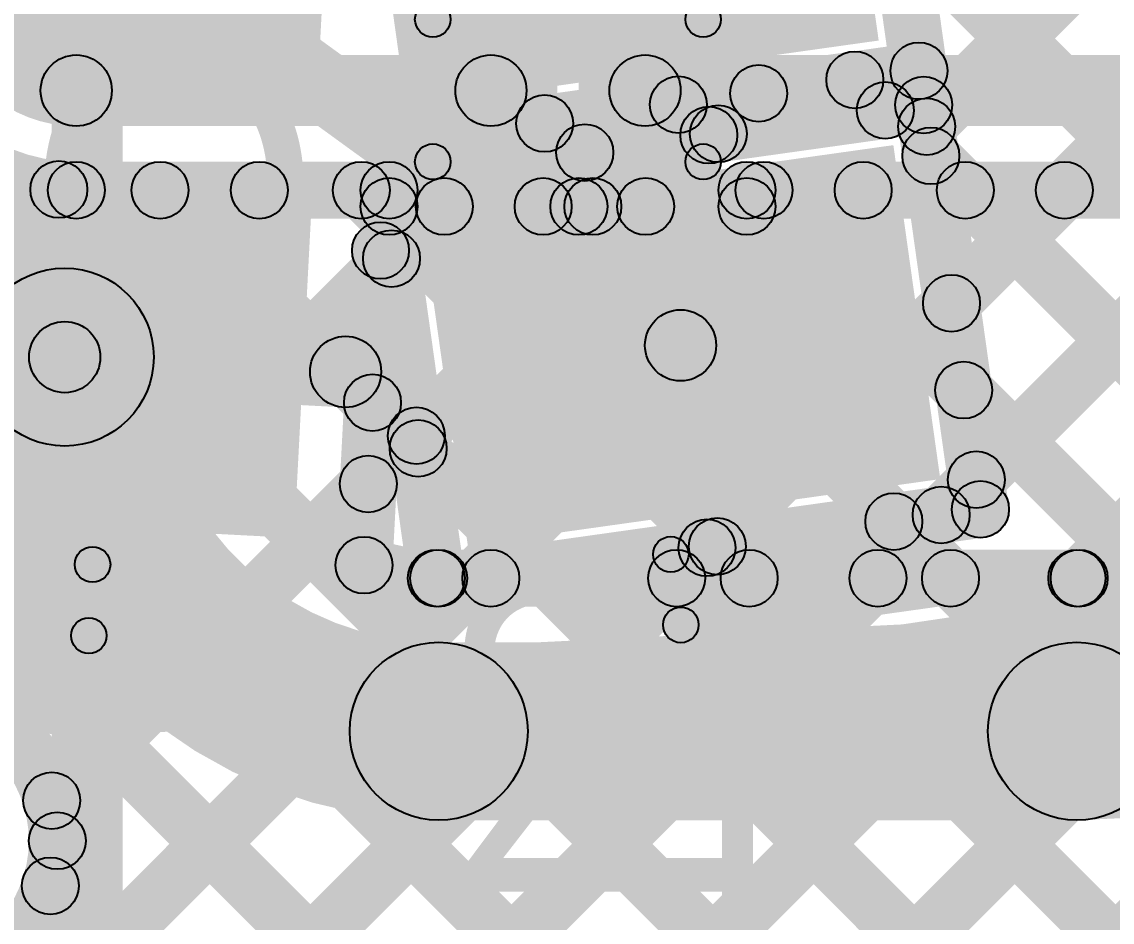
# Model space of a CAD drawing. Header units: millimetres. Extents: x -2.17 to 2.17, y -2.17 to 2.17.
# Drawn here: x -0.0092 to 0.144, y -1.2034 to -1.077 of the extents above; entities that cross this region are included whole.
import ezdxf

# ---------------------------------------------------------------- set-up
doc = ezdxf.new("R2010")
doc.units = ezdxf.units.MM
doc.header["$MEASUREMENT"] = 0
for name, color, linetype in [('BottomLayer', 5, 'Continuous'), ('BottomOverlay', 54, 'Continuous'), ('BottomPaste', 16, 'Continuous'), ('BottomSolder', 6, 'Continuous'), ('Mechanical1', 6, 'Continuous'), ('Mechanical2', 216, 'Continuous'), ('TopLayer', 1, 'Continuous'), ('TopOverlay', 2, 'Continuous'), ('TopPaste', 8, 'Continuous'), ('TopSolder', 216, 'Continuous')]:
    doc.layers.add(name, color=color, linetype=linetype)

# ---------------------------------------------------------------- blocks, each defined once
blk = doc.blocks.new('R___0201_B_66')
at = {"layer": 'BottomLayer'}
for points in [[(-0.01614, 0.00728), (-0.00551, 0.00728), (-0.00551, -0.00728), (-0.01614, -0.00728)], [(0.00551, 0.00728), (0.01614, 0.00728), (0.01614, -0.00728), (0.00551, -0.00728)]]:
    blk.add_hatch(color=5, dxfattribs=at).paths.add_polyline_path(points)
at = {"layer": 'BottomOverlay'}
h = blk.add_hatch(color=54, dxfattribs=at)
edge = h.paths.add_edge_path()
edge.add_arc((-0.019, 0.01), 0.0025, 0, 360)
h = blk.add_hatch(color=54, dxfattribs=at)
edge = h.paths.add_edge_path()
edge.add_arc((-0.019, 0.01), 0.0025, 0, 360)
for points in [[(0.019, 0.0125), (0.019, 0.0075), (-0.019, 0.0075), (-0.019, 0.0125)], [(-0.0215, 0.01), (-0.0165, 0.01), (-0.0165, -0.01), (-0.0215, -0.01)], [(0.0165, 0.01), (0.0215, 0.01), (0.0215, -0.01), (0.0165, -0.01)], [(0.019, -0.0075), (0.019, -0.0125), (-0.019, -0.0125), (-0.019, -0.0075)]]:
    blk.add_hatch(color=54, dxfattribs=at).paths.add_polyline_path(points)
h = blk.add_hatch(color=54, dxfattribs=at)
edge = h.paths.add_edge_path()
edge.add_arc((0.019, 0.01), 0.0025, 0, 360)
h = blk.add_hatch(color=54, dxfattribs=at)
edge = h.paths.add_edge_path()
edge.add_arc((0.019, 0.01), 0.0025, 0, 360)
h = blk.add_hatch(color=54, dxfattribs=at)
edge = h.paths.add_edge_path()
edge.add_arc((-0.019, -0.01), 0.0025, 0, 360)
h = blk.add_hatch(color=54, dxfattribs=at)
edge = h.paths.add_edge_path()
edge.add_arc((-0.019, -0.01), 0.0025, 0, 360)
h = blk.add_hatch(color=54, dxfattribs=at)
edge = h.paths.add_edge_path()
edge.add_arc((0.019, -0.01), 0.0025, 0, 360)
h = blk.add_hatch(color=54, dxfattribs=at)
edge = h.paths.add_edge_path()
edge.add_arc((0.019, -0.01), 0.0025, 0, 360)
at = {"layer": 'BottomPaste'}
for points in [[(-0.01614, 0.00728), (-0.00551, 0.00728), (-0.00551, -0.00728), (-0.01614, -0.00728)], [(0.00551, 0.00728), (0.01614, 0.00728), (0.01614, -0.00728), (0.00551, -0.00728)]]:
    blk.add_hatch(color=16, dxfattribs=at).paths.add_polyline_path(points)
at = {"layer": 'BottomSolder'}
for points in [[(-0.02014, 0.01128), (-0.00151, 0.01128), (-0.00151, -0.01128), (-0.02014, -0.01128)], [(0.00151, 0.01128), (0.02014, 0.01128), (0.02014, -0.01128), (0.00151, -0.01128)]]:
    blk.add_hatch(color=6, dxfattribs=at).paths.add_polyline_path(points)
at = {"layer": 'BottomOverlay'}
for centre in [(-0.019, 0.01), (-0.019, 0.01), (0.019, 0.01), (0.019, 0.01), (-0.019, -0.01), (-0.019, -0.01), (0.019, -0.01), (0.019, -0.01)]:
    blk.add_circle(centre, 0.0025, dxfattribs=at)
blk = doc.blocks.new('WS2812B_M____222')
at = {"layer": 'TopLayer'}
for points in [[(0.03504, 0.05079), (0.09409, 0.05079), (0.09409, 0.01142), (0.03504, 0.01142)], [(0.03504, -0.01142), (0.09409, -0.01142), (0.09409, -0.05079), (0.03504, -0.05079)]]:
    blk.add_hatch(color=1, dxfattribs=at).paths.add_polyline_path(points)
at = {"layer": 'TopOverlay'}
h = blk.add_hatch(color=2, dxfattribs=at)
edge = h.paths.add_edge_path()
edge.add_arc((0.07, -0.06), 0.0025, 0, 360)
for points in [[(0.0725, -0.07), (0.0675, -0.07), (0.0675, -0.06), (0.0725, -0.06)], [(-0.07, -0.0725), (-0.07, -0.0675), (0.07, -0.0675), (0.07, -0.0725)]]:
    blk.add_hatch(color=2, dxfattribs=at).paths.add_polyline_path(points)
h = blk.add_hatch(color=2, dxfattribs=at)
edge = h.paths.add_edge_path()
edge.add_arc((0.07, -0.07), 0.0025, 0, 360)
h = blk.add_hatch(color=2, dxfattribs=at)
edge = h.paths.add_edge_path()
edge.add_arc((0.07, -0.07), 0.0025, 0, 360)
at = {"layer": 'TopPaste'}
for points in [[(0.03504, 0.05079), (0.09409, 0.05079), (0.09409, 0.01142), (0.03504, 0.01142)], [(0.03504, -0.01142), (0.09409, -0.01142), (0.09409, -0.05079), (0.03504, -0.05079)]]:
    blk.add_hatch(color=8, dxfattribs=at).paths.add_polyline_path(points)
at = {"layer": 'TopSolder'}
for points in [[(0.03104, 0.05479), (0.09809, 0.05479), (0.09809, 0.00742), (0.03104, 0.00742)], [(0.03104, -0.00742), (0.09809, -0.00742), (0.09809, -0.05479), (0.03104, -0.05479)]]:
    blk.add_hatch(color=216, dxfattribs=at).paths.add_polyline_path(points)
at = {"layer": 'TopOverlay'}
for centre in [(0.07, -0.06), (0.07, -0.07), (0.07, -0.07)]:
    blk.add_circle(centre, 0.0025, dxfattribs=at)
blk = doc.blocks.new('WS2812B_M____223')
at = {"layer": 'TopLayer'}
for points in [[(-0.09409, 0.05079), (-0.03504, 0.05079), (-0.03504, 0.01142), (-0.09409, 0.01142)], [(-0.09409, -0.01142), (-0.03504, -0.01142), (-0.03504, -0.05079), (-0.09409, -0.05079)]]:
    blk.add_hatch(color=1, dxfattribs=at).paths.add_polyline_path(points)
at = {"layer": 'TopOverlay'}
h = blk.add_hatch(color=2, dxfattribs=at)
edge = h.paths.add_edge_path()
edge.add_arc((-0.07, -0.06), 0.0025, 0, 360)
for points in [[(-0.0725, -0.06), (-0.0675, -0.06), (-0.0675, -0.07), (-0.0725, -0.07)], [(-0.07, -0.0725), (-0.07, -0.0675), (0.07, -0.0675), (0.07, -0.0725)]]:
    blk.add_hatch(color=2, dxfattribs=at).paths.add_polyline_path(points)
h = blk.add_hatch(color=2, dxfattribs=at)
edge = h.paths.add_edge_path()
edge.add_arc((-0.07, -0.07), 0.0025, 0, 360)
h = blk.add_hatch(color=2, dxfattribs=at)
edge = h.paths.add_edge_path()
edge.add_arc((-0.07, -0.07), 0.0025, 0, 360)
at = {"layer": 'TopPaste'}
for points in [[(-0.09409, 0.05079), (-0.03504, 0.05079), (-0.03504, 0.01142), (-0.09409, 0.01142)], [(-0.09409, -0.01142), (-0.03504, -0.01142), (-0.03504, -0.05079), (-0.09409, -0.05079)]]:
    blk.add_hatch(color=8, dxfattribs=at).paths.add_polyline_path(points)
at = {"layer": 'TopSolder'}
for points in [[(-0.09809, 0.05479), (-0.03104, 0.05479), (-0.03104, 0.00742), (-0.09809, 0.00742)], [(-0.09809, -0.00742), (-0.03104, -0.00742), (-0.03104, -0.05479), (-0.09809, -0.05479)]]:
    blk.add_hatch(color=216, dxfattribs=at).paths.add_polyline_path(points)
at = {"layer": 'TopOverlay'}
for centre in [(-0.07, -0.06), (-0.07, -0.07), (-0.07, -0.07)]:
    blk.add_circle(centre, 0.0025, dxfattribs=at)

msp = doc.modelspace()

# ---------------------------------------------------------------- hatches: boundary and pattern name
at = {"layer": 'BottomLayer'}
for points in [[(-0.04267, -1.34284), (-0.04833, -1.33718), (0.23367, -1.05518), (0.23933, -1.06084)], [(-0.00153, -1.09161), (-0.00153, -1.08161), (0.05674, -1.08161), (0.05674, -1.09161)], [(0.0784, -1.09161), (0.0784, -1.08161), (0.15824, -1.08161), (0.15824, -1.09161)], [(-0.04267, -1.37112), (-0.04833, -1.36547), (0.23367, -1.08347), (0.23933, -1.08912)], [(-0.03083, -1.09347), (-0.02517, -1.08782), (0.27983, -1.39282), (0.27417, -1.39847)], [(-0.04267, -1.31455), (-0.04833, -1.3089), (0.16422, -1.09635), (0.16988, -1.102)], [(-0.00153, -1.10461), (-0.00153, -1.09661), (0.04243, -1.09661), (0.04243, -1.10461)], [(0.09271, -1.10461), (0.09271, -1.09661), (0.15824, -1.09661), (0.15824, -1.10461)], [(-0.04267, -1.28627), (-0.04833, -1.28061), (0.1345, -1.09778), (0.14016, -1.10344)], [(-0.04267, -1.25799), (-0.04833, -1.25233), (0.10622, -1.09778), (0.11188, -1.10344)], [(-0.02517, -1.12735), (-0.03083, -1.12169), (-0.00681, -1.09767), (-0.00115, -1.10333)], [(-0.02517, -1.15563), (-0.03083, -1.14998), (0.02137, -1.09778), (0.02702, -1.10344)], [(0.00742, -1.10344), (0.01308, -1.09778), (0.28083, -1.36553), (0.27517, -1.37119)], [(0.0357, -1.10344), (0.04136, -1.09778), (0.28083, -1.33725), (0.27517, -1.34291)], [(0.09227, -1.10344), (0.09793, -1.09778), (0.28083, -1.28068), (0.27517, -1.28634)], [(0.12056, -1.10344), (0.12621, -1.09778), (0.28083, -1.2524), (0.27517, -1.25805)], [(-0.01616, -1.1749), (-0.02182, -1.16925), (0.04737, -1.10007), (0.05302, -1.10572)], [(-0.00214, -1.18917), (-0.0078, -1.18352), (0.07565, -1.10007), (0.08131, -1.10572)], [(0.04243, -1.10689), (0.04243, -1.09889), (0.06408, -1.09889), (0.06408, -1.10689)], [(0.06408, -1.10689), (0.06408, -1.09889), (0.07106, -1.09889), (0.07106, -1.10689)], [(0.06408, -1.10689), (0.06408, -1.09889), (0.07106, -1.09889), (0.07106, -1.10689)], [(0.06627, -1.10572), (0.07193, -1.10007), (0.28083, -1.30897), (0.27517, -1.31462)], [(0.07106, -1.10689), (0.07106, -1.09889), (0.09271, -1.09889), (0.09271, -1.10689)], [(-0.04267, -1.39941), (-0.04833, -1.39375), (0.23367, -1.11175), (0.23933, -1.11741)], [(-0.03083, -1.12176), (-0.02517, -1.1161), (0.27983, -1.4211), (0.27417, -1.42676)], [(-0.03083, -1.15004), (-0.02517, -1.14439), (0.27983, -1.44939), (0.27417, -1.45504)], [(-0.008, -1.20115), (-0.00235, -1.1955), (0.27756, -1.4754), (0.2719, -1.48106)]]:
    msp.add_hatch(color=5, dxfattribs=at).paths.add_polyline_path(points)
h = msp.add_hatch(color=5, dxfattribs=at)
edge = h.paths.add_edge_path()
edge.add_arc((-0.00153, -1.08661), 0.005, 0, 360)
h = msp.add_hatch(color=5, dxfattribs=at)
edge = h.paths.add_edge_path()
edge.add_arc((-0.00153, -1.08661), 0.005, 0, 360)
h = msp.add_hatch(color=5, dxfattribs=at)
edge = h.paths.add_edge_path()
edge.add_arc((0.05674, -1.08661), 0.005, 0, 360)
h = msp.add_hatch(color=5, dxfattribs=at)
edge = h.paths.add_edge_path()
edge.add_arc((0.0784, -1.08661), 0.005, 0, 360)
h = msp.add_hatch(color=5, dxfattribs=at)
edge = h.paths.add_edge_path()
edge.add_arc((-0.00398, -1.1005), 0.004, 0, 360)
h = msp.add_hatch(color=5, dxfattribs=at)
edge = h.paths.add_edge_path()
edge.add_arc((-0.00153, -1.10061), 0.004, 0, 360)
h = msp.add_hatch(color=5, dxfattribs=at)
edge = h.paths.add_edge_path()
edge.add_arc((-0.00153, -1.10061), 0.004, 0, 360)
h = msp.add_hatch(color=5, dxfattribs=at)
edge = h.paths.add_edge_path()
edge.add_arc((0.01025, -1.10061), 0.004, 0, 360)
h = msp.add_hatch(color=5, dxfattribs=at)
edge = h.paths.add_edge_path()
edge.add_arc((0.02419, -1.10061), 0.004, 0, 360)
h = msp.add_hatch(color=5, dxfattribs=at)
edge = h.paths.add_edge_path()
edge.add_arc((0.03853, -1.10061), 0.004, 0, 360)
h = msp.add_hatch(color=5, dxfattribs=at)
edge = h.paths.add_edge_path()
edge.add_arc((0.04243, -1.10061), 0.004, 0, 360)
h = msp.add_hatch(color=5, dxfattribs=at)
edge = h.paths.add_edge_path()
edge.add_arc((0.09271, -1.10061), 0.004, 0, 360)
h = msp.add_hatch(color=5, dxfattribs=at)
edge = h.paths.add_edge_path()
edge.add_arc((0.0951, -1.10061), 0.004, 0, 360)
h = msp.add_hatch(color=5, dxfattribs=at)
edge = h.paths.add_edge_path()
edge.add_arc((0.10905, -1.10061), 0.004, 0, 360)
h = msp.add_hatch(color=5, dxfattribs=at)
edge = h.paths.add_edge_path()
edge.add_arc((0.12339, -1.10061), 0.004, 0, 360)
h = msp.add_hatch(color=5, dxfattribs=at)
edge = h.paths.add_edge_path()
edge.add_arc((0.13733, -1.10061), 0.004, 0, 360)
h = msp.add_hatch(color=5, dxfattribs=at)
edge = h.paths.add_edge_path()
edge.add_arc((0.04243, -1.10289), 0.004, 0, 360)
h = msp.add_hatch(color=5, dxfattribs=at)
edge = h.paths.add_edge_path()
edge.add_arc((0.0502, -1.10289), 0.004, 0, 360)
h = msp.add_hatch(color=5, dxfattribs=at)
edge = h.paths.add_edge_path()
edge.add_arc((0.06408, -1.10289), 0.004, 0, 360)
h = msp.add_hatch(color=5, dxfattribs=at)
edge = h.paths.add_edge_path()
edge.add_arc((0.06408, -1.10289), 0.004, 0, 360)
h = msp.add_hatch(color=5, dxfattribs=at)
edge = h.paths.add_edge_path()
edge.add_arc((0.06408, -1.10289), 0.004, 0, 360)
h = msp.add_hatch(color=5, dxfattribs=at)
edge = h.paths.add_edge_path()
edge.add_arc((0.0691, -1.10289), 0.004, 0, 360)
h = msp.add_hatch(color=5, dxfattribs=at)
edge = h.paths.add_edge_path()
edge.add_arc((0.07106, -1.10289), 0.004, 0, 360)
h = msp.add_hatch(color=5, dxfattribs=at)
edge = h.paths.add_edge_path()
edge.add_arc((0.07106, -1.10289), 0.004, 0, 360)
h = msp.add_hatch(color=5, dxfattribs=at)
edge = h.paths.add_edge_path()
edge.add_arc((0.07106, -1.10289), 0.004, 0, 360)
h = msp.add_hatch(color=5, dxfattribs=at)
edge = h.paths.add_edge_path()
edge.add_arc((0.07848, -1.10289), 0.004, 0, 360)
h = msp.add_hatch(color=5, dxfattribs=at)
edge = h.paths.add_edge_path()
edge.add_arc((0.09271, -1.10289), 0.004, 0, 360)
h = msp.add_hatch(color=5, dxfattribs=at)
edge = h.paths.add_edge_path()
edge.add_arc((-0.00497, -1.18635), 0.004, 0, 360)
h = msp.add_hatch(color=5, dxfattribs=at)
edge = h.paths.add_edge_path()
edge.add_arc((-0.00419, -1.192), 0.004, 0, 360)
h = msp.add_hatch(color=5, dxfattribs=at)
edge = h.paths.add_edge_path()
edge.add_arc((-0.00419, -1.192), 0.004, 0, 360)
h = msp.add_hatch(color=5, dxfattribs=at)
edge = h.paths.add_edge_path()
edge.add_arc((-0.00517, -1.19833), 0.004, 0, 360)
at = {"layer": 'Mechanical1'}
msp.add_hatch(color=6, dxfattribs=at).paths.add_polyline_path([(0.005, -2.16461), (-0.005, -2.16461), (-0.005, 0), (0.005, 0)])
at = {"layer": 'TopLayer'}
for points in [[(0.10493, -1.02759), (0.11285, -1.02647), (0.12084, -1.08328), (0.11292, -1.0844)], [(0.12081, -1.09451), (0.11515, -1.08885), (0.16126, -1.04274), (0.16692, -1.0484)], [(-0.00283, -1.06598), (0.00304, -1.05788), (0.08633, -1.11835), (0.08045, -1.12644)], [(0.1111, -1.0657), (0.11676, -1.06004), (0.17207, -1.11536), (0.16642, -1.12101)], [(0.12429, -1.11931), (0.11864, -1.11365), (0.16475, -1.06754), (0.1704, -1.0732)], [(0.06485, -1.09519), (0.06374, -1.08727), (0.11632, -1.07988), (0.11743, -1.0878)], [(0.10505, -1.08793), (0.11071, -1.08228), (0.11499, -1.08656), (0.10933, -1.09221)], [(0.07048, -1.09928), (0.06937, -1.09136), (0.11699, -1.08467), (0.11811, -1.09259)], [(0.09152, -1.09551), (0.08586, -1.08986), (0.09154, -1.08418), (0.0972, -1.08983)], [(0.08025, -1.09142), (0.08591, -1.08576), (0.09019, -1.09004), (0.08453, -1.0957)], [(0.06194, -1.09447), (0.06664, -1.08799), (0.07228, -1.09208), (0.06758, -1.09856)], [(0.11359, -1.08918), (0.12151, -1.08807), (0.1295, -1.14488), (0.12157, -1.146)], [(0.11573, -1.09861), (0.12138, -1.09295), (0.17131, -1.14288), (0.16566, -1.14854)], [(0.12778, -1.14411), (0.12212, -1.13845), (0.1638, -1.09677), (0.16946, -1.10242)], [(0.0429, -1.15349), (0.03491, -1.15307), (0.03723, -1.10887), (0.04522, -1.10929)], [(0.03881, -1.11076), (0.04673, -1.10965), (0.05304, -1.15455), (0.04512, -1.15567)], [(-0.04288, -1.12697), (-0.04236, -1.11699), (-0.00289, -1.11906), (-0.00341, -1.12904)], [(-0.00341, -1.12904), (-0.00289, -1.11906), (0.03659, -1.12112), (0.03606, -1.13111)], [(0.14223, -1.15794), (0.13657, -1.15228), (0.16729, -1.12156), (0.17295, -1.12722)], [(0.12035, -1.13152), (0.12601, -1.12586), (0.15151, -1.15136), (0.14585, -1.15702)], [(0.03727, -1.13329), (0.04293, -1.12764), (0.04935, -1.13405), (0.04369, -1.13971)], [(0.04233, -1.1447), (0.03668, -1.13904), (0.04344, -1.13228), (0.0491, -1.13793)], [(0.12284, -1.14904), (0.11718, -1.14339), (0.12212, -1.13845), (0.12778, -1.14411)], [(0.05728, -1.15907), (0.05617, -1.15115), (0.12498, -1.14148), (0.12609, -1.1494)], [(0.11394, -1.15794), (0.10829, -1.15228), (0.11718, -1.14339), (0.12284, -1.14904)], [(0.11053, -1.14998), (0.11619, -1.14432), (0.12415, -1.15228), (0.11849, -1.15794)], [(0.08566, -1.15794), (0.08, -1.15228), (0.08427, -1.14801), (0.08993, -1.15367)], [(0.08573, -1.15347), (0.09139, -1.14781), (0.09586, -1.15228), (0.0902, -1.15794)], [(0.04941, -1.15911), (0.04941, -1.15111), (0.05673, -1.15111), (0.05673, -1.15911)], [(0.05673, -1.15911), (0.05673, -1.15111), (0.13908, -1.15111), (0.13908, -1.15911)], [(0.04941, -1.18911), (0.04941, -1.16411), (0.13908, -1.16411), (0.13908, -1.18911)]]:
    msp.add_hatch(color=1, dxfattribs=at).paths.add_polyline_path(points)
h = msp.add_hatch(color=1, dxfattribs=at)
edge = h.paths.add_edge_path()
edge.add_arc((0.11688, -1.08384), 0.004, 0, 360)
h = msp.add_hatch(color=1, dxfattribs=at)
edge = h.paths.add_edge_path()
edge.add_arc((0.11688, -1.08384), 0.004, 0, 360)
h = msp.add_hatch(color=1, dxfattribs=at)
edge = h.paths.add_edge_path()
edge.add_arc((0.10788, -1.08511), 0.004, 0, 360)
h = msp.add_hatch(color=1, dxfattribs=at)
edge = h.paths.add_edge_path()
edge.add_arc((0.09437, -1.087), 0.004, 0, 360)
h = msp.add_hatch(color=1, dxfattribs=at)
edge = h.paths.add_edge_path()
edge.add_arc((0.08308, -1.08859), 0.004, 0, 360)
h = msp.add_hatch(color=1, dxfattribs=at)
edge = h.paths.add_edge_path()
edge.add_arc((0.11755, -1.08863), 0.004, 0, 360)
h = msp.add_hatch(color=1, dxfattribs=at)
edge = h.paths.add_edge_path()
edge.add_arc((0.11755, -1.08863), 0.004, 0, 360)
h = msp.add_hatch(color=1, dxfattribs=at)
edge = h.paths.add_edge_path()
edge.add_arc((0.11216, -1.08939), 0.004, 0, 360)
h = msp.add_hatch(color=1, dxfattribs=at)
edge = h.paths.add_edge_path()
edge.add_arc((0.06429, -1.09123), 0.004, 0, 360)
h = msp.add_hatch(color=1, dxfattribs=at)
edge = h.paths.add_edge_path()
edge.add_arc((0.06429, -1.09123), 0.004, 0, 360)
h = msp.add_hatch(color=1, dxfattribs=at)
edge = h.paths.add_edge_path()
edge.add_arc((0.11798, -1.09168), 0.004, 0, 360)
h = msp.add_hatch(color=1, dxfattribs=at)
edge = h.paths.add_edge_path()
edge.add_arc((0.08736, -1.09287), 0.004, 0, 360)
h = msp.add_hatch(color=1, dxfattribs=at)
edge = h.paths.add_edge_path()
edge.add_arc((0.08869, -1.09268), 0.004, 0, 360)
h = msp.add_hatch(color=1, dxfattribs=at)
edge = h.paths.add_edge_path()
edge.add_arc((0.06993, -1.09532), 0.004, 0, 360)
h = msp.add_hatch(color=1, dxfattribs=at)
edge = h.paths.add_edge_path()
edge.add_arc((0.06993, -1.09532), 0.004, 0, 360)
h = msp.add_hatch(color=1, dxfattribs=at)
edge = h.paths.add_edge_path()
edge.add_arc((0.11856, -1.09578), 0.004, 0, 360)
h = msp.add_hatch(color=1, dxfattribs=at)
edge = h.paths.add_edge_path()
edge.add_arc((0.04122, -1.10908), 0.004, 0, 360)
h = msp.add_hatch(color=1, dxfattribs=at)
edge = h.paths.add_edge_path()
edge.add_arc((0.04277, -1.11021), 0.004, 0, 360)
h = msp.add_hatch(color=1, dxfattribs=at)
edge = h.paths.add_edge_path()
edge.add_arc((-0.00315, -1.12405), 0.0125, 0, 360)
h = msp.add_hatch(color=1, dxfattribs=at)
edge = h.paths.add_edge_path()
edge.add_arc((-0.00315, -1.12405), 0.0125, 0, 360)
h = msp.add_hatch(color=1, dxfattribs=at)
edge = h.paths.add_edge_path()
edge.add_arc((0.12146, -1.11648), 0.004, 0, 360)
h = msp.add_hatch(color=1, dxfattribs=at)
edge = h.paths.add_edge_path()
edge.add_arc((0.08339, -1.1224), 0.005, 0, 360)
h = msp.add_hatch(color=1, dxfattribs=at)
edge = h.paths.add_edge_path()
edge.add_arc((-0.00315, -1.12405), 0.005, 0, 360)
h = msp.add_hatch(color=1, dxfattribs=at)
edge = h.paths.add_edge_path()
edge.add_arc((-0.00315, -1.12405), 0.005, 0, 360)
h = msp.add_hatch(color=1, dxfattribs=at)
edge = h.paths.add_edge_path()
edge.add_arc((0.03632, -1.12612), 0.005, 0, 360)
h = msp.add_hatch(color=1, dxfattribs=at)
edge = h.paths.add_edge_path()
edge.add_arc((0.12318, -1.12869), 0.004, 0, 360)
h = msp.add_hatch(color=1, dxfattribs=at)
edge = h.paths.add_edge_path()
edge.add_arc((0.0401, -1.13046), 0.004, 0, 360)
h = msp.add_hatch(color=1, dxfattribs=at)
edge = h.paths.add_edge_path()
edge.add_arc((0.04627, -1.1351), 0.004, 0, 360)
h = msp.add_hatch(color=1, dxfattribs=at)
edge = h.paths.add_edge_path()
edge.add_arc((0.04652, -1.13688), 0.004, 0, 360)
h = msp.add_hatch(color=1, dxfattribs=at)
edge = h.paths.add_edge_path()
edge.add_arc((0.0395, -1.14187), 0.004, 0, 360)
h = msp.add_hatch(color=1, dxfattribs=at)
edge = h.paths.add_edge_path()
edge.add_arc((0.12495, -1.14128), 0.004, 0, 360)
h = msp.add_hatch(color=1, dxfattribs=at)
edge = h.paths.add_edge_path()
edge.add_arc((0.12495, -1.14128), 0.004, 0, 360)
h = msp.add_hatch(color=1, dxfattribs=at)
edge = h.paths.add_edge_path()
edge.add_arc((0.12553, -1.14544), 0.004, 0, 360)
h = msp.add_hatch(color=1, dxfattribs=at)
edge = h.paths.add_edge_path()
edge.add_arc((0.12553, -1.14544), 0.004, 0, 360)
h = msp.add_hatch(color=1, dxfattribs=at)
edge = h.paths.add_edge_path()
edge.add_arc((0.12001, -1.14622), 0.004, 0, 360)
h = msp.add_hatch(color=1, dxfattribs=at)
edge = h.paths.add_edge_path()
edge.add_arc((0.12001, -1.14622), 0.004, 0, 360)
h = msp.add_hatch(color=1, dxfattribs=at)
edge = h.paths.add_edge_path()
edge.add_arc((0.11336, -1.14715), 0.004, 0, 360)
h = msp.add_hatch(color=1, dxfattribs=at)
edge = h.paths.add_edge_path()
edge.add_arc((0.0871, -1.15084), 0.004, 0, 360)
h = msp.add_hatch(color=1, dxfattribs=at)
edge = h.paths.add_edge_path()
edge.add_arc((0.08856, -1.15064), 0.004, 0, 360)
h = msp.add_hatch(color=1, dxfattribs=at)
edge = h.paths.add_edge_path()
edge.add_arc((0.03891, -1.15328), 0.004, 0, 360)
h = msp.add_hatch(color=1, dxfattribs=at)
edge = h.paths.add_edge_path()
edge.add_arc((0.03891, -1.15328), 0.004, 0, 360)
h = msp.add_hatch(color=1, dxfattribs=at)
edge = h.paths.add_edge_path()
edge.add_arc((0.04908, -1.15511), 0.004, 0, 360)
h = msp.add_hatch(color=1, dxfattribs=at)
edge = h.paths.add_edge_path()
edge.add_arc((0.04908, -1.15511), 0.004, 0, 360)
h = msp.add_hatch(color=1, dxfattribs=at)
edge = h.paths.add_edge_path()
edge.add_arc((0.04941, -1.15511), 0.004, 0, 360)
h = msp.add_hatch(color=1, dxfattribs=at)
edge = h.paths.add_edge_path()
edge.add_arc((0.05673, -1.15511), 0.004, 0, 360)
h = msp.add_hatch(color=1, dxfattribs=at)
edge = h.paths.add_edge_path()
edge.add_arc((0.05673, -1.15511), 0.004, 0, 360)
h = msp.add_hatch(color=1, dxfattribs=at)
edge = h.paths.add_edge_path()
edge.add_arc((0.05673, -1.15511), 0.004, 0, 360)
h = msp.add_hatch(color=1, dxfattribs=at)
edge = h.paths.add_edge_path()
edge.add_arc((0.08283, -1.15511), 0.004, 0, 360)
h = msp.add_hatch(color=1, dxfattribs=at)
edge = h.paths.add_edge_path()
edge.add_arc((0.09303, -1.15511), 0.004, 0, 360)
h = msp.add_hatch(color=1, dxfattribs=at)
edge = h.paths.add_edge_path()
edge.add_arc((0.11112, -1.15511), 0.004, 0, 360)
h = msp.add_hatch(color=1, dxfattribs=at)
edge = h.paths.add_edge_path()
edge.add_arc((0.12132, -1.15511), 0.004, 0, 360)
h = msp.add_hatch(color=1, dxfattribs=at)
edge = h.paths.add_edge_path()
edge.add_arc((0.13908, -1.15511), 0.004, 0, 360)
h = msp.add_hatch(color=1, dxfattribs=at)
edge = h.paths.add_edge_path()
edge.add_arc((0.13908, -1.15511), 0.004, 0, 360)
h = msp.add_hatch(color=1, dxfattribs=at)
edge = h.paths.add_edge_path()
edge.add_arc((0.1394, -1.15511), 0.004, 0, 360)
h = msp.add_hatch(color=1, dxfattribs=at)
edge = h.paths.add_edge_path()
edge.add_arc((0.04941, -1.17661), 0.0125, 0, 360)
h = msp.add_hatch(color=1, dxfattribs=at)
edge = h.paths.add_edge_path()
edge.add_arc((0.04941, -1.17661), 0.0125, 0, 360)
h = msp.add_hatch(color=1, dxfattribs=at)
edge = h.paths.add_edge_path()
edge.add_arc((0.13908, -1.17661), 0.0125, 0, 360)
h = msp.add_hatch(color=1, dxfattribs=at)
edge = h.paths.add_edge_path()
edge.add_arc((0.13908, -1.17661), 0.0125, 0, 360)

# ---------------------------------------------------------------- linework, layer by layer
at = {"layer": 'BottomLayer'}
for points, const_width in [([(-0.00153, -1.08661, -0.414214), (-0.01532, -1.07282)], 0.01), ([(-0.00153, -1.10061, -0.326127), (-0.028, -1.08129)], 0.008), ([(-0.028, -1.17141, -0.457246), (-0.00419, -1.192)], 0.008), ([(-0.00419, -1.192, -0.774121), (-0.0432, -1.2021)], 0.008)]:
    msp.add_lwpolyline(points, format="xyb", dxfattribs=dict(at, const_width=const_width))
for centre, radius in [((-0.00153, -1.08661), 0.005), ((-0.00153, -1.08661), 0.005), ((0.05674, -1.08661), 0.005), ((0.0784, -1.08661), 0.005), ((-0.00398, -1.1005), 0.004), ((-0.00153, -1.10061), 0.004), ((-0.00153, -1.10061), 0.004), ((0.01025, -1.10061), 0.004), ((0.02419, -1.10061), 0.004), ((0.03853, -1.10061), 0.004), ((0.04243, -1.10061), 0.004), ((0.09271, -1.10061), 0.004), ((0.0951, -1.10061), 0.004), ((0.10905, -1.10061), 0.004), ((0.12339, -1.10061), 0.004), ((0.13733, -1.10061), 0.004), ((0.04243, -1.10289), 0.004), ((0.0502, -1.10289), 0.004), ((0.06408, -1.10289), 0.004), ((0.06408, -1.10289), 0.004), ((0.06408, -1.10289), 0.004), ((0.0691, -1.10289), 0.004), ((0.07106, -1.10289), 0.004), ((0.07106, -1.10289), 0.004), ((0.07106, -1.10289), 0.004), ((0.07848, -1.10289), 0.004), ((0.09271, -1.10289), 0.004), ((-0.00497, -1.18635), 0.004), ((-0.00419, -1.192), 0.004), ((-0.00419, -1.192), 0.004), ((-0.00517, -1.19833), 0.004)]:
    msp.add_circle(centre, radius, dxfattribs=at)
at = {"layer": 'Mechanical2', "const_width": 0.01}
for points in [[(2.16535, 0.001, 1), (-2.16535, 0.001, 1)], [(2.08135, -0.01, 1), (-2.04935, -0.01, 1)], [(1.84055, 0.001, 1), (-1.84055, 0.001, 1)], [(1.6437, 0.001, 1), (-1.6437, 0.001, 1)], [(1.50394, 0, 1), (-1.50394, 0, 1)], [(1.30709, 0.001, 1), (-1.30709, 0.001, 1)], [(1.17323, 0.001, 1), (-1.17323, 0.001, 1)]]:
    msp.add_lwpolyline(points, format="xyb", close=True, dxfattribs=at)
at = {"layer": 'TopLayer'}
for points, const_width in [([(0.21127, -1.10442, -0.414214), (0.13908, -1.17661)], 0.025), ([(-0.00315, -1.12405, -0.414214), (-0.04071, -1.16161)], 0.025), ([(0.04941, -1.17661, -0.414214), (-0.00315, -1.12405)], 0.025), ([(0.17265, -1.1424, -0.182965), (0.13908, -1.15511)], 0.008), ([(0.04908, -1.15511, -0.083793), (0.03891, -1.15328)], 0.008)]:
    msp.add_lwpolyline(points, format="xyb", dxfattribs=dict(at, const_width=const_width))
for centre, radius in [((0.11688, -1.08384), 0.004), ((0.11688, -1.08384), 0.004), ((0.10788, -1.08511), 0.004), ((0.09437, -1.087), 0.004), ((0.08308, -1.08859), 0.004), ((0.11755, -1.08863), 0.004), ((0.11755, -1.08863), 0.004), ((0.11216, -1.08939), 0.004), ((0.06429, -1.09123), 0.004), ((0.06429, -1.09123), 0.004), ((0.11798, -1.09168), 0.004), ((0.08736, -1.09287), 0.004), ((0.08869, -1.09268), 0.004), ((0.06993, -1.09532), 0.004), ((0.06993, -1.09532), 0.004), ((0.11856, -1.09578), 0.004), ((0.04122, -1.10908), 0.004), ((0.04277, -1.11021), 0.004), ((-0.00315, -1.12405), 0.0125), ((-0.00315, -1.12405), 0.0125), ((0.12146, -1.11648), 0.004), ((0.08339, -1.1224), 0.005), ((-0.00315, -1.12405), 0.005), ((-0.00315, -1.12405), 0.005), ((0.03632, -1.12612), 0.005), ((0.12318, -1.12869), 0.004), ((0.0401, -1.13046), 0.004), ((0.04627, -1.1351), 0.004), ((0.04652, -1.13688), 0.004), ((0.0395, -1.14187), 0.004), ((0.12495, -1.14128), 0.004), ((0.12495, -1.14128), 0.004), ((0.12553, -1.14544), 0.004), ((0.12553, -1.14544), 0.004), ((0.12001, -1.14622), 0.004), ((0.12001, -1.14622), 0.004), ((0.11336, -1.14715), 0.004), ((0.0871, -1.15084), 0.004), ((0.08856, -1.15064), 0.004), ((0.03891, -1.15328), 0.004), ((0.03891, -1.15328), 0.004), ((0.04908, -1.15511), 0.004), ((0.04908, -1.15511), 0.004), ((0.04941, -1.15511), 0.004), ((0.05673, -1.15511), 0.004), ((0.05673, -1.15511), 0.004), ((0.05673, -1.15511), 0.004), ((0.08283, -1.15511), 0.004), ((0.09303, -1.15511), 0.004), ((0.11112, -1.15511), 0.004), ((0.12132, -1.15511), 0.004), ((0.13908, -1.15511), 0.004), ((0.13908, -1.15511), 0.004), ((0.1394, -1.15511), 0.004), ((0.04941, -1.17661), 0.0125), ((0.04941, -1.17661), 0.0125), ((0.13908, -1.17661), 0.0125), ((0.13908, -1.17661), 0.0125)]:
    msp.add_circle(centre, radius, dxfattribs=at)

# ---------------------------------------------------------------- block references
for name, p, rotation in [('WS2812B_M____223', (0.143, -1.08261), 8), ('WS2812B_M____222', (-0.066, -1.08961), 357), ('R___0201_B_66', (0.06757, -1.08661), 180)]:
    msp.add_blockref(name, p, dxfattribs=dict(rotation=rotation))

# ---------------------------------------------------------------- texts
at = {"layer": 'BottomOverlay', "text_generation_flag": 2}
msp.add_text('Q11', height=0.04, dxfattribs=at).set_placement((0.033, -1.12061))
msp.add_text('R31', height=0.04, rotation=90, dxfattribs=at).set_placement((0.09357, -1.11261))

doc.saveas('drawing.dxf')
